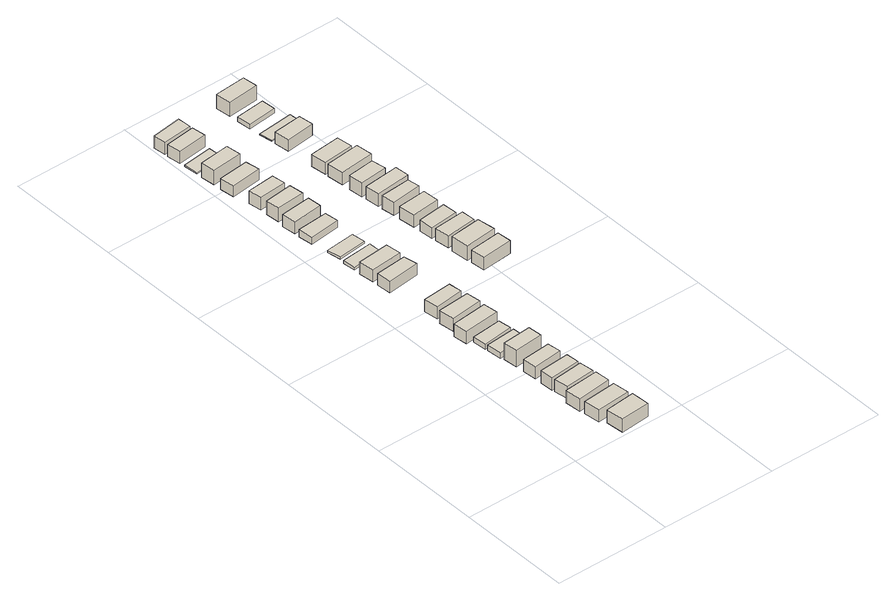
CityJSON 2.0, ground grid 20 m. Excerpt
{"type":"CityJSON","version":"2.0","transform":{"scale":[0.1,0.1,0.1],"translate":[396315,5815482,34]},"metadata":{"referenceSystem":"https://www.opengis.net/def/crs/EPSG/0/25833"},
"CityObjects":{
"building1":{"type":"Building","attributes":{"Gemeindeschluessel":"11000009","BezugspunktDach":"2200","function":"31001_2463","measuredHeight":2.73,"storeysAboveGround":1},"address":[{"country":"Germany","locality":"Berlin","thoroughfareNumber":"2 (41)","thoroughfareName":"Köpenicker Landstraße"}],"geometry":[{"type":"Solid","lod":"1","boundaries":[[[[0,1,2,3,4]],[[5,6,7,8,9]],[[5,9,4,3]],[[6,5,3,2]],[[7,6,2,1]],[[8,7,1,0]],[[9,8,0,4]]]]}]},
"building2":{"type":"Building","attributes":{"Gemeindeschluessel":"11000009","BezugspunktDach":"2200","function":"31001_2463","measuredHeight":2.2,"storeysAboveGround":1},"address":[{"country":"Germany","locality":"Berlin","thoroughfareNumber":"2 (40)","thoroughfareName":"Köpenicker Landstraße"}],"geometry":[{"type":"Solid","lod":"1","boundaries":[[[[10,11,12,13]],[[14,15,16,17]],[[14,17,13,12]],[[15,14,12,11]],[[16,15,11,10]],[[17,16,10,13]]]]}]},
"building3":{"type":"Building","attributes":{"Gemeindeschluessel":"11000009","BezugspunktDach":"2200","function":"31001_2463","measuredHeight":2.31,"storeysAboveGround":1},"address":[{"country":"Germany","locality":"Berlin","thoroughfareNumber":"2 (39)","thoroughfareName":"Köpenicker Landstraße"}],"geometry":[{"type":"Solid","lod":"1","boundaries":[[[[18,19,20,21]],[[22,23,24,25]],[[22,25,21,20]],[[23,22,20,19]],[[24,23,19,18]],[[25,24,18,21]]]]}]},
"building4":{"type":"Building","attributes":{"Gemeindeschluessel":"11000009","BezugspunktDach":"2200","function":"31001_2463","measuredHeight":2.24,"storeysAboveGround":1},"address":[{"country":"Germany","locality":"Berlin","thoroughfareNumber":"2 (38)","thoroughfareName":"Köpenicker Landstraße"}],"geometry":[{"type":"Solid","lod":"1","boundaries":[[[[26,27,28,29]],[[30,31,32,33]],[[30,33,29,28]],[[31,30,28,27]],[[32,31,27,26]],[[33,32,26,29]]]]}]},
"building5":{"type":"Building","attributes":{"Gemeindeschluessel":"11000009","BezugspunktDach":"2200","function":"31001_2463","measuredHeight":2.27,"storeysAboveGround":1},"address":[{"country":"Germany","locality":"Berlin","thoroughfareNumber":"2 (37)","thoroughfareName":"Köpenicker Landstraße"}],"geometry":[{"type":"Solid","lod":"1","boundaries":[[[[34,35,36,37]],[[38,39,40,41]],[[38,41,37,36]],[[39,38,36,35]],[[40,39,35,34]],[[41,40,34,37]]]]}]},
"building6":{"type":"Building","attributes":{"Gemeindeschluessel":"11000009","BezugspunktDach":"2200","function":"31001_2463","measuredHeight":2.17,"storeysAboveGround":1},"address":[{"country":"Germany","locality":"Berlin","thoroughfareNumber":"2 (36)","thoroughfareName":"Köpenicker Landstraße"}],"geometry":[{"type":"Solid","lod":"1","boundaries":[[[[42,43,44,45]],[[46,47,48,49]],[[46,49,45,44]],[[47,46,44,43]],[[48,47,43,42]],[[49,48,42,45]]]]}]},
"building7":{"type":"Building","attributes":{"Gemeindeschluessel":"11000009","BezugspunktDach":"2200","function":"31001_2463","measuredHeight":3.06,"storeysAboveGround":1},"address":[{"country":"Germany","locality":"Berlin","thoroughfareNumber":"2 (35)","thoroughfareName":"Köpenicker Landstraße"}],"geometry":[{"type":"Solid","lod":"1","boundaries":[[[[50,51,52,53]],[[54,55,56,57]],[[54,57,53,52]],[[55,54,52,51]],[[56,55,51,50]],[[57,56,50,53]]]]}]},
"building8":{"type":"Building","attributes":{"Gemeindeschluessel":"11000009","BezugspunktDach":"2200","function":"31001_2463","measuredHeight":0.966,"storeysAboveGround":1},"address":[{"country":"Germany","locality":"Berlin","thoroughfareNumber":"2 (34)","thoroughfareName":"Köpenicker Landstraße"}],"geometry":[{"type":"Solid","lod":"1","boundaries":[[[[58,59,60,61]],[[62,63,64,65]],[[62,65,61,60]],[[63,62,60,59]],[[64,63,59,58]],[[65,64,58,61]]]]}]},
"building9":{"type":"Building","attributes":{"Gemeindeschluessel":"11000009","BezugspunktDach":"2200","function":"31001_2463","measuredHeight":0.957,"storeysAboveGround":1},"address":[{"country":"Germany","locality":"Berlin","thoroughfareNumber":"2 (33)","thoroughfareName":"Köpenicker Landstraße"}],"geometry":[{"type":"Solid","lod":"1","boundaries":[[[[66,67,68,69]],[[70,71,72,73]],[[70,73,69,68]],[[71,70,68,67]],[[72,71,67,66]],[[73,72,66,69]]]]}]},
"building10":{"type":"Building","attributes":{"Gemeindeschluessel":"11000009","BezugspunktDach":"2200","function":"31001_2463","measuredHeight":2.3,"storeysAboveGround":1},"address":[{"country":"Germany","locality":"Berlin","thoroughfareNumber":"2 (32)","thoroughfareName":"Köpenicker Landstraße"}],"geometry":[{"type":"Solid","lod":"1","boundaries":[[[[74,75,76,77]],[[78,79,80,81]],[[78,81,77,76]],[[79,78,76,75]],[[80,79,75,74]],[[81,80,74,77]]]]}]},
"building11":{"type":"Building","attributes":{"Gemeindeschluessel":"11000009","BezugspunktDach":"2200","function":"31001_2463","measuredHeight":2.4,"storeysAboveGround":1},"address":[{"country":"Germany","locality":"Berlin","thoroughfareNumber":"2 (31)","thoroughfareName":"Köpenicker Landstraße"}],"geometry":[{"type":"Solid","lod":"1","boundaries":[[[[82,83,84,85]],[[86,87,88,89]],[[86,89,85,84]],[[87,86,84,83]],[[88,87,83,82]],[[89,88,82,85]]]]}]},
"building12":{"type":"Building","attributes":{"Gemeindeschluessel":"11000009","BezugspunktDach":"2200","function":"31001_2463","measuredHeight":2.23,"storeysAboveGround":1},"address":[{"country":"Germany","locality":"Berlin","thoroughfareNumber":"2 (30)","thoroughfareName":"Köpenicker Landstraße"}],"geometry":[{"type":"Solid","lod":"1","boundaries":[[[[90,91,92,93]],[[94,95,96,97]],[[94,97,93,92]],[[95,94,92,91]],[[96,95,91,90]],[[97,96,90,93]]]]}]},
"building13":{"type":"Building","attributes":{"Gemeindeschluessel":"11000009","BezugspunktDach":"2200","function":"31001_2463","measuredHeight":2.09,"storeysAboveGround":1},"address":[{"country":"Germany","locality":"Berlin","thoroughfareNumber":"2 (29)","thoroughfareName":"Köpenicker Landstraße"}],"geometry":[{"type":"Solid","lod":"1","boundaries":[[[[98,99,100,101]],[[102,103,104,105]],[[102,105,101,100]],[[103,102,100,99]],[[104,103,99,98]],[[105,104,98,101]]]]}]},
"building14":{"type":"Building","attributes":{"Gemeindeschluessel":"11000009","BezugspunktDach":"2200","function":"31001_2463","measuredHeight":2.22,"storeysAboveGround":1},"address":[{"country":"Germany","locality":"Berlin","thoroughfareNumber":"2 (28)","thoroughfareName":"Köpenicker Landstraße"}],"geometry":[{"type":"Solid","lod":"1","boundaries":[[[[106,107,108,109]],[[110,111,112,113]],[[110,113,109,108]],[[111,110,108,107]],[[112,111,107,106]],[[113,112,106,109]]]]}]},
"building15":{"type":"Building","attributes":{"Gemeindeschluessel":"11000009","BezugspunktDach":"2200","function":"31001_2463","measuredHeight":0.463,"storeysAboveGround":1},"address":[{"country":"Germany","locality":"Berlin","thoroughfareNumber":"2 (27)","thoroughfareName":"Köpenicker Landstraße"}],"geometry":[{"type":"Solid","lod":"1","boundaries":[[[[114,115,116,117]],[[118,119,120,121]],[[118,121,117,116]],[[119,118,116,115]],[[120,119,115,114]],[[121,120,114,117]]]]}]},
"building16":{"type":"Building","attributes":{"Gemeindeschluessel":"11000009","BezugspunktDach":"2200","function":"31001_2463","measuredHeight":0.433,"storeysAboveGround":1},"address":[{"country":"Germany","locality":"Berlin","thoroughfareNumber":"2 (26)","thoroughfareName":"Köpenicker Landstraße"}],"geometry":[{"type":"Solid","lod":"1","boundaries":[[[[122,123,124,125]],[[126,127,128,129]],[[126,129,125,124]],[[127,126,124,123]],[[128,127,123,122]],[[129,128,122,125]]]]}]},
"building17":{"type":"Building","attributes":{"Gemeindeschluessel":"11000009","BezugspunktDach":"2200","function":"31001_2463","measuredHeight":1.22,"storeysAboveGround":1},"address":[{"country":"Germany","locality":"Berlin","thoroughfareNumber":"2 (25)","thoroughfareName":"Köpenicker Landstraße"}],"geometry":[{"type":"Solid","lod":"1","boundaries":[[[[130,131,132,133]],[[134,135,136,137]],[[134,137,133,132]],[[135,134,132,131]],[[136,135,131,130]],[[137,136,130,133]]]]}]},
"building18":{"type":"Building","attributes":{"Gemeindeschluessel":"11000009","BezugspunktDach":"2200","function":"31001_2463","measuredHeight":2.25,"storeysAboveGround":1},"address":[{"country":"Germany","locality":"Berlin","thoroughfareNumber":"2 (24)","thoroughfareName":"Köpenicker Landstraße"}],"geometry":[{"type":"Solid","lod":"1","boundaries":[[[[138,139,140,141]],[[142,143,144,145]],[[142,145,141,140]],[[143,142,140,139]],[[144,143,139,138]],[[145,144,138,141]]]]}]},
"building19":{"type":"Building","attributes":{"Gemeindeschluessel":"11000009","BezugspunktDach":"2200","function":"31001_2463","measuredHeight":2.82,"storeysAboveGround":1},"address":[{"country":"Germany","locality":"Berlin","thoroughfareNumber":"2 (23)","thoroughfareName":"Köpenicker Landstraße"}],"geometry":[{"type":"Solid","lod":"1","boundaries":[[[[146,147,148,149]],[[150,151,152,153]],[[150,153,149,148]],[[151,150,148,147]],[[152,151,147,146]],[[153,152,146,149]]]]}]},
"building20":{"type":"Building","attributes":{"Gemeindeschluessel":"11000009","BezugspunktDach":"2200","function":"31001_2463","measuredHeight":2.35,"storeysAboveGround":1},"address":[{"country":"Germany","locality":"Berlin","thoroughfareNumber":"2 (22)","thoroughfareName":"Köpenicker Landstraße"}],"geometry":[{"type":"Solid","lod":"1","boundaries":[[[[154,155,156,157]],[[158,159,160,161]],[[158,161,157,156]],[[159,158,156,155]],[[160,159,155,154]],[[161,160,154,157]]]]}]},
"building21":{"type":"Building","attributes":{"Gemeindeschluessel":"11000009","BezugspunktDach":"2200","function":"31001_2463","measuredHeight":1.95,"storeysAboveGround":1},"address":[{"country":"Germany","locality":"Berlin","thoroughfareNumber":"2 (21)","thoroughfareName":"Köpenicker Landstraße"}],"geometry":[{"type":"Solid","lod":"1","boundaries":[[[[162,163,164,165]],[[166,167,168,169]],[[166,169,165,164]],[[167,166,164,163]],[[168,167,163,162]],[[169,168,162,165]]]]}]},
"building22":{"type":"Building","attributes":{"Gemeindeschluessel":"11000009","BezugspunktDach":"2200","function":"31001_2463","measuredHeight":3.69,"storeysAboveGround":1},"address":[{"country":"Germany","locality":"Berlin","thoroughfareNumber":"2 (20)","thoroughfareName":"Köpenicker Landstraße"}],"geometry":[{"type":"Solid","lod":"1","boundaries":[[[[170,171,172,173]],[[174,175,176,177]],[[174,177,173,172]],[[175,174,172,171]],[[176,175,171,170]],[[177,176,170,173]]]]}]},
"building23":{"type":"Building","attributes":{"Gemeindeschluessel":"11000009","BezugspunktDach":"2200","function":"31001_2463","measuredHeight":0.179,"storeysAboveGround":1},"address":[{"country":"Germany","locality":"Berlin","thoroughfareNumber":"2 (19)","thoroughfareName":"Köpenicker Landstraße"}],"geometry":[{"type":"Solid","lod":"1","boundaries":[[[[178,179,180,181]],[[182,183,184,185]],[[182,185,181,180]],[[183,182,180,179]],[[184,183,179,178]],[[185,184,178,181]]]]}]},
"building24":{"type":"Building","attributes":{"Gemeindeschluessel":"11000009","BezugspunktDach":"2200","function":"31001_2463","measuredHeight":2.2,"storeysAboveGround":1},"address":[{"country":"Germany","locality":"Berlin","thoroughfareNumber":"2 (18)","thoroughfareName":"Köpenicker Landstraße"}],"geometry":[{"type":"Solid","lod":"1","boundaries":[[[[186,187,188,189]],[[190,191,192,193]],[[190,193,189,188]],[[191,190,188,187]],[[192,191,187,186]],[[193,192,186,189]]]]}]},
"building25":{"type":"Building","attributes":{"Gemeindeschluessel":"11000009","BezugspunktDach":"2200","function":"31001_2463","measuredHeight":2.25,"storeysAboveGround":1},"address":[{"country":"Germany","locality":"Berlin","thoroughfareNumber":"2 (17)","thoroughfareName":"Köpenicker Landstraße"}],"geometry":[{"type":"Solid","lod":"1","boundaries":[[[[194,195,196,197]],[[198,199,200,201]],[[198,201,197,196]],[[199,198,196,195]],[[200,199,195,194]],[[201,200,194,197]]]]}]},
"building26":{"type":"Building","attributes":{"Gemeindeschluessel":"11000009","BezugspunktDach":"2200","function":"31001_2463","measuredHeight":2.31,"storeysAboveGround":1},"address":[{"country":"Germany","locality":"Berlin","thoroughfareNumber":"2 (62)","thoroughfareName":"Köpenicker Landstraße"}],"geometry":[{"type":"Solid","lod":"1","boundaries":[[[[202,203,204,205]],[[206,207,208,209]],[[206,209,205,204]],[[207,206,204,203]],[[208,207,203,202]],[[209,208,202,205]]]]}]},
"building27":{"type":"Building","attributes":{"Gemeindeschluessel":"11000009","BezugspunktDach":"2200","function":"31001_2463","measuredHeight":2.64,"storeysAboveGround":1},"address":[{"country":"Germany","locality":"Berlin","thoroughfareNumber":"2 (61)","thoroughfareName":"Köpenicker Landstraße"}],"geometry":[{"type":"Solid","lod":"1","boundaries":[[[[210,211,212,213]],[[214,215,216,217]],[[214,217,213,212]],[[215,214,212,211]],[[216,215,211,210]],[[217,216,210,213]]]]}]},
"building28":{"type":"Building","attributes":{"Gemeindeschluessel":"11000009","BezugspunktDach":"2200","function":"31001_2463","measuredHeight":2.22,"storeysAboveGround":1},"address":[{"country":"Germany","locality":"Berlin","thoroughfareNumber":"2 (60)","thoroughfareName":"Köpenicker Landstraße"}],"geometry":[{"type":"Solid","lod":"1","boundaries":[[[[218,219,220,221]],[[222,223,224,225]],[[222,225,221,220]],[[223,222,220,219]],[[224,223,219,218]],[[225,224,218,221]]]]}]},
"building29":{"type":"Building","attributes":{"Gemeindeschluessel":"11000009","BezugspunktDach":"2200","function":"31001_2463","measuredHeight":2.01,"storeysAboveGround":1},"address":[{"country":"Germany","locality":"Berlin","thoroughfareNumber":"2 (59)","thoroughfareName":"Köpenicker Landstraße"}],"geometry":[{"type":"Solid","lod":"1","boundaries":[[[[226,227,228,229]],[[230,231,232,233]],[[230,233,229,228]],[[231,230,228,227]],[[232,231,227,226]],[[233,232,226,229]]]]}]},
"building30":{"type":"Building","attributes":{"Gemeindeschluessel":"11000009","BezugspunktDach":"2200","function":"31001_2463","measuredHeight":2.31,"storeysAboveGround":1},"address":[{"country":"Germany","locality":"Berlin","thoroughfareNumber":"2 (58)","thoroughfareName":"Köpenicker Landstraße"}],"geometry":[{"type":"Solid","lod":"1","boundaries":[[[[234,235,236,237]],[[238,239,240,241]],[[238,241,237,236]],[[239,238,236,235]],[[240,239,235,234]],[[241,240,234,237]]]]}]},
"building31":{"type":"Building","attributes":{"Gemeindeschluessel":"11000009","BezugspunktDach":"2200","function":"31001_2463","measuredHeight":2.38,"storeysAboveGround":1},"address":[{"country":"Germany","locality":"Berlin","thoroughfareNumber":"2 (57)","thoroughfareName":"Köpenicker Landstraße"}],"geometry":[{"type":"Solid","lod":"1","boundaries":[[[[242,243,244,245]],[[246,247,248,249]],[[246,249,245,244]],[[247,246,244,243]],[[248,247,243,242]],[[249,248,242,245]]]]}]},
"building32":{"type":"Building","attributes":{"Gemeindeschluessel":"11000009","BezugspunktDach":"2200","function":"31001_2463","measuredHeight":2.54,"storeysAboveGround":1},"address":[{"country":"Germany","locality":"Berlin","thoroughfareNumber":"2 (55)","thoroughfareName":"Köpenicker Landstraße"}],"geometry":[{"type":"Solid","lod":"1","boundaries":[[[[250,251,252,253]],[[254,255,256,257]],[[254,257,253,252]],[[255,254,252,251]],[[256,255,251,250]],[[257,256,250,253]]]]}]},
"building33":{"type":"Building","attributes":{"Gemeindeschluessel":"11000009","BezugspunktDach":"2200","function":"31001_2463","measuredHeight":2.35,"storeysAboveGround":1},"address":[{"country":"Germany","locality":"Berlin","thoroughfareNumber":"2 (56)","thoroughfareName":"Köpenicker Landstraße"}],"geometry":[{"type":"Solid","lod":"1","boundaries":[[[[258,259,260,261]],[[262,263,264,265]],[[262,265,261,260]],[[263,262,260,259]],[[264,263,259,258]],[[265,264,258,261]]]]}]},
"building34":{"type":"Building","attributes":{"Gemeindeschluessel":"11000009","BezugspunktDach":"2200","function":"31001_2463","measuredHeight":2.31,"storeysAboveGround":1},"address":[{"country":"Germany","locality":"Berlin","thoroughfareNumber":"2 (54)","thoroughfareName":"Köpenicker Landstraße"}],"geometry":[{"type":"Solid","lod":"1","boundaries":[[[[266,267,268,269]],[[270,271,272,273]],[[270,273,269,268]],[[271,270,268,267]],[[272,271,267,266]],[[273,272,266,269]]]]}]},
"building35":{"type":"Building","attributes":{"Gemeindeschluessel":"11000009","BezugspunktDach":"2200","function":"31001_2463","measuredHeight":2.26,"storeysAboveGround":1},"address":[{"country":"Germany","locality":"Berlin","thoroughfareNumber":"2 (53)","thoroughfareName":"Köpenicker Landstraße"}],"geometry":[{"type":"Solid","lod":"1","boundaries":[[[[274,275,276,277]],[[278,279,280,281]],[[278,281,277,276]],[[279,278,276,275]],[[280,279,275,274]],[[281,280,274,277]]]]}]},
"building36":{"type":"Building","attributes":{"Gemeindeschluessel":"11000009","BezugspunktDach":"2200","function":"31001_2463","measuredHeight":2.11,"storeysAboveGround":1},"address":[{"country":"Germany","locality":"Berlin","thoroughfareNumber":"2 (52)","thoroughfareName":"Köpenicker Landstraße"}],"geometry":[{"type":"Solid","lod":"1","boundaries":[[[[282,283,284,285]],[[286,287,288,289]],[[286,289,285,284]],[[287,286,284,283]],[[288,287,283,282]],[[289,288,282,285]]]]}]},
"building37":{"type":"Building","attributes":{"Gemeindeschluessel":"11000009","BezugspunktDach":"2200","function":"31001_2463","measuredHeight":0.13,"storeysAboveGround":1},"address":[{"country":"Germany","locality":"Berlin","thoroughfareNumber":"2 (51)","thoroughfareName":"Köpenicker Landstraße"}],"geometry":[{"type":"Solid","lod":"1","boundaries":[[[[290,291,292,293,294]],[[295,296,297,298,299]],[[295,299,294,293]],[[296,295,293,292]],[[297,296,292,291]],[[298,297,291,290]],[[299,298,290,294]]]]}]},
"building38":{"type":"Building","attributes":{"Gemeindeschluessel":"11000009","BezugspunktDach":"2200","function":"31001_2463","measuredHeight":0.79,"storeysAboveGround":1},"address":[{"country":"Germany","locality":"Berlin","thoroughfareNumber":"2 (50)","thoroughfareName":"Köpenicker Landstraße"}],"geometry":[{"type":"Solid","lod":"1","boundaries":[[[[300,301,302,303]],[[304,305,306,307]],[[304,307,303,302]],[[305,304,302,301]],[[306,305,301,300]],[[307,306,300,303]]]]}]},
"building39":{"type":"Building","attributes":{"Gemeindeschluessel":"11000009","BezugspunktDach":"2200","function":"31001_2463","measuredHeight":2.58,"storeysAboveGround":1},"address":[{"country":"Germany","locality":"Berlin","thoroughfareNumber":"2 (49)","thoroughfareName":"Köpenicker Landstraße"}],"geometry":[{"type":"Solid","lod":"1","boundaries":[[[[308,309,310,311]],[[312,313,314,315]],[[312,315,311,310]],[[313,312,310,309]],[[314,313,309,308]],[[315,314,308,311]]]]}]}
},
"vertices":[
[94,6,29],[145,10,29],[144,26,29],[143,42,29],[91,37,29],[143,42,5],[144,26,5],[145,10,5],[94,6,5],[91,37,5],
[83,46,27],[142,51,27],[139,79,27],[80,74,27],[139,79,5],[142,51,5],[83,46,5],[80,74,5],
[78,82,28],[138,89,28],[136,115,28],[76,110,28],[136,115,5],[138,89,5],[78,82,5],[76,110,5],
[83,115,28],[135,120,28],[132,145,28],[79,140,28],[132,145,6],[135,120,6],[83,115,6],[79,140,6],
[79,145,28],[132,150,28],[130,172,28],[78,168,28],[130,172,5],[132,150,5],[79,145,5],[78,168,5],
[78,180,27],[129,186,27],[126,209,27],[76,205,27],[126,209,5],[129,186,5],[78,180,5],[76,205,5],
[75,219,35],[125,224,35],[123,248,35],[73,244,35],[123,248,5],[125,224,5],[75,219,5],[73,244,5],
[70,249,15],[122,253,15],[120,279,15],[68,275,15],[120,279,5],[122,253,5],[70,249,5],[68,275,5],
[67,279,14],[120,285,14],[117,308,14],[65,303,14],[117,308,5],[120,285,5],[67,279,5],[65,303,5],
[55,306,28],[117,312,28],[114,337,28],[52,331,28],[114,337,5],[117,312,5],[55,306,5],[52,331,5],
[59,340,29],[114,346,29],[111,371,29],[56,367,29],[111,371,5],[114,346,5],[59,340,5],[56,367,5],
[60,377,27],[110,383,27],[107,406,27],[57,402,27],[107,406,5],[110,383,5],[60,377,5],[57,402,5],
[47,467,26],[103,473,26],[99,497,26],[45,492,26],[99,497,5],[103,473,5],[47,467,5],[45,492,5],
[45,502,27],[100,507,27],[97,533,27],[42,528,27],[97,533,5],[100,507,5],[45,502,5],[42,528,5],
[42,540,10],[95,545,10],[94,567,10],[40,562,10],[94,567,5],[95,545,5],[42,540,5],[40,562,5],
[43,572,9],[93,577,9],[90,601,9],[39,596,9],[90,601,5],[93,577,5],[43,572,5],[39,596,5],
[35,625,17],[88,631,17],[85,655,17],[32,651,17],[85,655,4],[88,631,4],[35,625,4],[32,651,4],
[32,660,26],[84,665,26],[82,689,26],[29,684,26],[82,689,4],[84,665,4],[32,660,4],[29,684,4],
[32,696,29],[81,700,29],[78,725,29],[30,720,29],[78,725,4],[81,700,4],[32,696,4],[30,720,4],
[30,733,27],[78,737,27],[75,760,27],[27,756,27],[75,760,4],[78,737,4],[30,733,4],[27,756,4],
[20,782,24],[73,788,24],[69,812,24],[17,807,24],[69,812,4],[73,788,4],[20,782,4],[17,807,4],
[16,820,31],[69,825,31],[66,851,31],[13,845,31],[66,851,5],[69,825,5],[16,820,5],[13,845,5],
[13,855,7],[65,860,7],[63,886,7],[11,880,7],[63,886,5],[65,860,5],[13,855,5],[11,880,5],
[10,889,27],[62,895,27],[59,919,27],[7,913,27],[59,919,5],[62,895,5],[10,889,5],[7,913,5],
[7,919,27],[59,924,27],[57,947,27],[5,940,27],[57,947,5],[59,924,5],[7,919,5],[5,940,5],
[183,419,29],[237,424,29],[235,449,29],[181,444,29],[235,449,6],[237,424,6],[183,419,6],[181,444,6],
[180,452,32],[235,457,32],[231,488,32],[177,483,32],[231,488,5],[235,457,5],[180,452,5],[177,483,5],
[178,492,27],[231,497,27],[229,521,27],[175,517,27],[229,521,5],[231,497,5],[178,492,5],[175,517,5],
[174,523,25],[223,528,25],[221,553,25],[172,548,25],[221,553,5],[223,528,5],[174,523,5],[172,548,5],
[171,560,28],[219,564,28],[217,592,28],[168,588,28],[217,592,5],[219,564,5],[171,560,5],[168,588,5],
[167,599,29],[219,605,29],[216,626,29],[164,622,29],[216,626,5],[219,605,5],[167,599,5],[164,622,5],
[160,662,30],[208,667,30],[204,692,30],[158,687,30],[204,692,4],[208,667,4],[160,662,4],[158,687,4],
[163,629,28],[224,636,28],[222,660,28],[161,654,28],[222,660,5],[224,636,5],[163,629,5],[161,654,5],
[157,702,27],[216,707,27],[213,736,27],[154,730,27],[213,736,4],[216,707,4],[157,702,4],[154,730,4],
[154,736,26],[207,741,26],[204,768,26],[151,763,26],[204,768,4],[207,741,4],[154,736,4],[151,763,4],
[147,810,26],[197,816,26],[194,841,26],[144,836,26],[194,841,5],[197,816,5],[147,810,5],[144,836,5],
[144,843,6],[205,850,6],[203,867,6],[203,872,6],[140,866,6],[203,872,5],[203,867,5],[205,850,5],[144,843,5],[140,866,5],
[138,885,13],[189,890,13],[187,915,13],[136,910,13],[187,915,5],[189,890,5],[138,885,5],[136,910,5],
[135,925,31],[189,930,31],[186,956,31],[132,952,31],[186,956,5],[189,930,5],[135,925,5],[132,952,5]
]}
